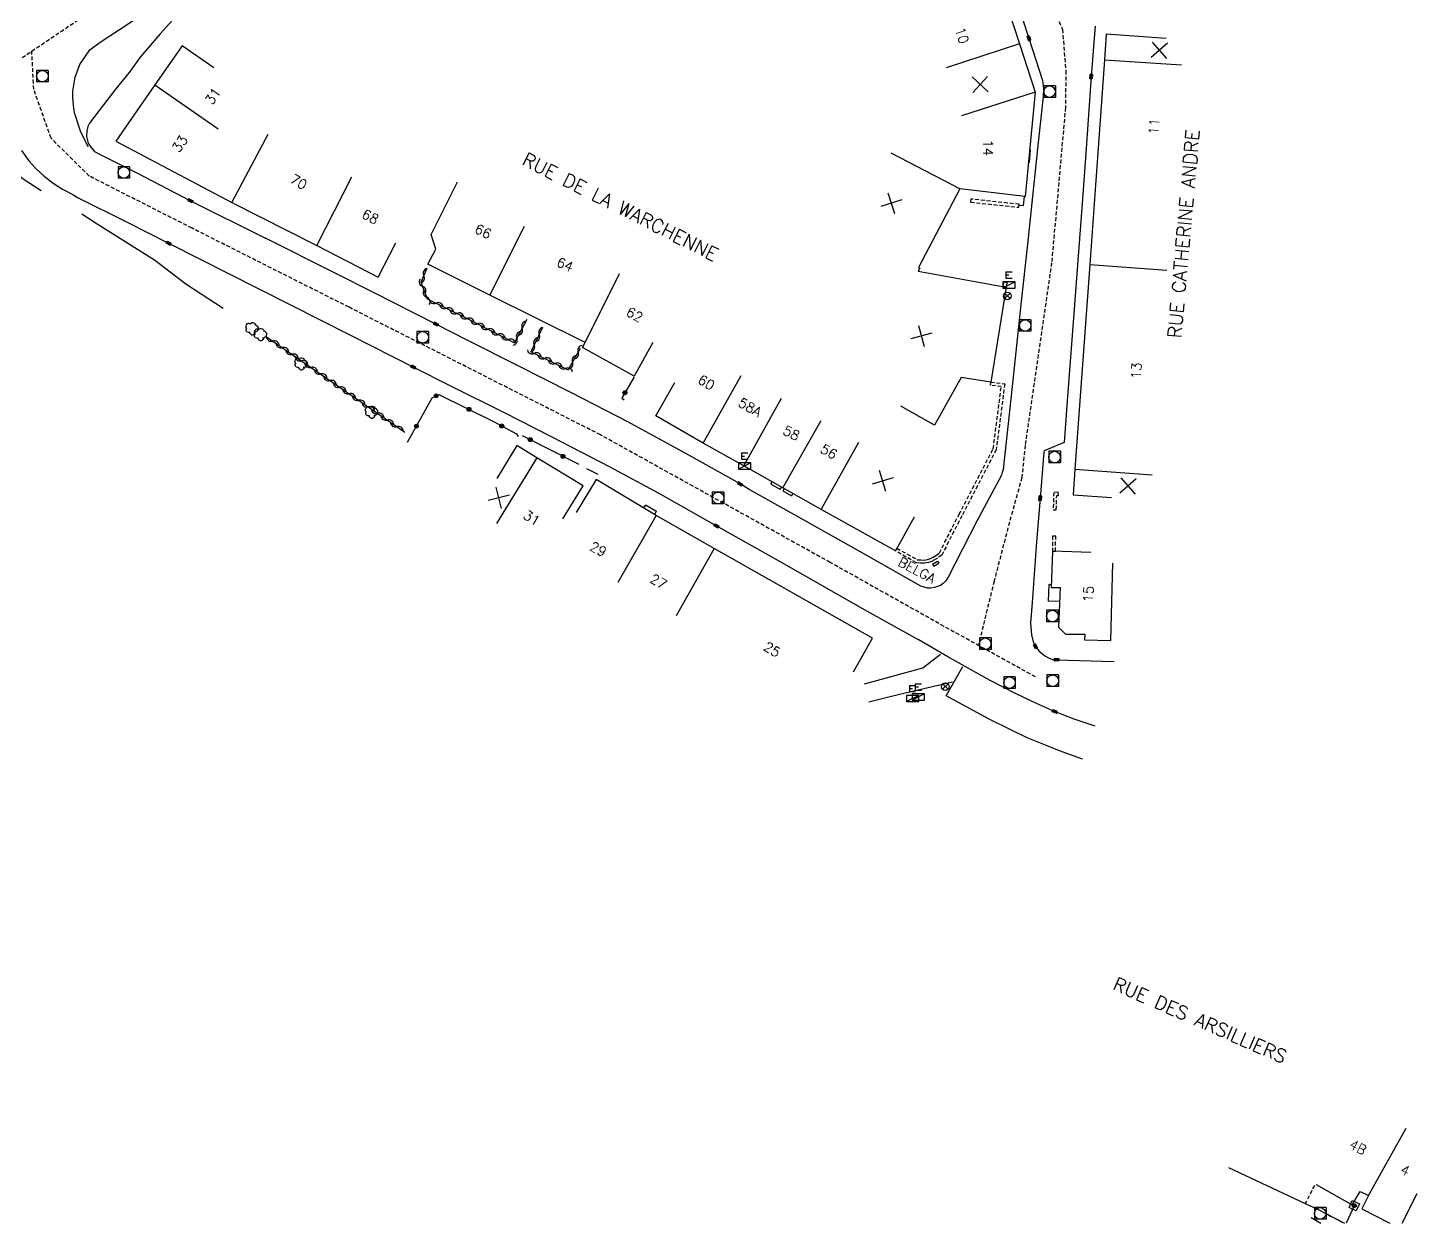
# Model space of a CAD drawing. Header units: millimetres. Extents: x 267288 to 267989, y 125000 to 125364.
# Drawn here: x 267606.5 to 267786.3, y 125000 to 125154.7 of the extents above; entities that cross this region are included whole.
import ezdxf
from ezdxf.enums import TextEntityAlignment as Align

# ---------------------------------------------------------------- set-up
doc = ezdxf.new("R2010")
doc.units = ezdxf.units.MM
doc.linetypes.add('DASHED', pattern=[0.75, 0.5, -0.25])
doc.layers.get('0').update_dxf_attribs({"linetype": 'CONTINUOUS'})
for name, color, linetype in [('W0001', 6, 'DASHED'), ('W0008', 7, 'CONTINUOUS'), ('W0100', 7, 'CONTINUOUS'), ('W0105', 7, 'CONTINUOUS'), ('W0112', 1, 'DASHED'), ('W0300', 7, 'CONTINUOUS'), ('W0302', 3, 'CONTINUOUS'), ('W0310', 3, 'CONTINUOUS'), ('W0322', 7, 'CONTINUOUS'), ('W0400', 7, 'CONTINUOUS'), ('W0420', 7, 'CONTINUOUS'), ('W0430', 7, 'CONTINUOUS'), ('W0469', 7, 'CONTINUOUS'), ('W0984', 7, 'CONTINUOUS'), ('W0989', 7, 'CONTINUOUS'), ('W0991', 7, 'CONTINUOUS'), ('W1102', 7, 'CONTINUOUS')]:
    doc.layers.add(name, color=color, linetype=linetype)
doc.styles.get("Standard").update_dxf_attribs({"font": 'romans.shx', "width": 0.85})

# ---------------------------------------------------------------- blocks, each defined once
blk = doc.blocks.new('T420')
for p, q in [((0.75, 0.75), (-0.75, 0.75)), ((-0.75, 0.75), (-0.75, -0.75)), ((0.75, 0.75), (0.75, -0.75)), ((0.75, -0.75), (-0.75, -0.75))]:
    blk.add_line(p, q)
blk.add_ellipse((0, 0), major_axis=(-0.53, 0.53), ratio=1, start_param=3.926991, end_param=10.210176)
blk = doc.blocks.new('t112o')
at = {"color": 0, "linetype": 'Continuous'}
for p, q in [((-0.5, 0.5), (0.5, 0.5)), ((-0.5, -0.5), (-0.5, 0.5)), ((0.5, 0.5), (0.5, -0.5)), ((0.5, -0.5), (-0.5, -0.5))]:
    blk.add_line(p, q, dxfattribs=at)
blk = doc.blocks.new('t322o')
at = {"color": 0, "linetype": 'Continuous'}
for radius in [0.25, 0.15]:
    blk.add_circle((0, 0), radius, dxfattribs=at)
blk = doc.blocks.new('T400')
for p, q in [((-0.15, 0.3), (0.15, 0.3)), ((-0.15, -0.25), (-0.15, 0.3)), ((-0.15, 0.15), (0.15, 0.15)), ((-0.15, 0), (0.15, 0)), ((0.15, 0.3), (0.15, -0.25)), ((-0.15, -0.15), (0.15, -0.15)), ((-0.15, -0.25), (-0.15, -0.3)), ((-0.15, -0.3), (0.15, -0.3)), ((0.15, -0.3), (0.15, -0.25))]:
    blk.add_line(p, q)
blk = doc.blocks.new('T300')
for p, q in [((-0.8, 0.51), (-0.86, 0.34)), ((-0.86, 0.34), (-0.86, 0.17)), ((-0.86, 0.17), (-0.74, 0.06)), ((-0.69, 0.63), (-0.8, 0.51)), ((-0.8, -0.06), (-0.74, 0.06)), ((-0.74, 0.06), (-0.69, 0.11)), ((-0.57, 0.69), (-0.69, 0.63)), ((-0.46, 0.69), (-0.57, 0.69)), ((-0.29, 0.63), (-0.46, 0.69)), ((-0.29, 0.63), (-0.17, 0.74)), ((-0.23, 0.57), (-0.29, 0.63)), ((-0.17, 0.74), (-0.06, 0.8)), ((-0.06, 0.8), (0.06, 0.8)), ((0.06, 0.8), (0.23, 0.74)), ((0.23, 0.74), (0.34, 0.63)), ((0.34, 0.63), (0.4, 0.51)), ((0.46, 0.46), (0.34, 0.46)), ((0.4, 0.51), (0.4, 0.46)), ((0.57, 0.4), (0.46, 0.46)), ((0.57, 0.4), (0.69, 0.29)), ((0.69, 0.29), (0.74, 0.17)), ((0.74, 0.06), (0.69, -0.17)), ((0.74, 0.17), (0.74, 0.06)), ((-0.8, -0.17), (-0.8, -0.06)), ((-0.8, -0.23), (-0.8, -0.17)), ((-0.74, -0.34), (-0.8, -0.23)), ((-0.69, -0.4), (-0.74, -0.34)), ((-0.51, -0.46), (-0.69, -0.4)), ((-0.4, -0.46), (-0.51, -0.46)), ((-0.4, -0.46), (-0.34, -0.46)), ((-0.34, -0.46), (-0.34, -0.4)), ((-0.34, -0.51), (-0.34, -0.46)), ((-0.29, -0.63), (-0.34, -0.51)), ((-0.17, -0.74), (-0.29, -0.63)), ((-0.06, -0.8), (-0.17, -0.74)), ((0.06, -0.8), (-0.06, -0.8)), ((0.17, -0.74), (0.06, -0.8)), ((0.23, -0.69), (0.17, -0.74)), ((0.29, -0.46), (0.23, -0.46)), ((0.29, -0.63), (0.23, -0.69)), ((0.46, -0.4), (0.29, -0.46)), ((0.34, -0.51), (0.29, -0.63)), ((0.34, -0.51), (0.34, -0.46)), ((0.57, -0.34), (0.46, -0.4)), ((0.63, -0.29), (0.57, -0.34)), ((0.69, -0.17), (0.63, -0.29))]:
    blk.add_line(p, q)
blk = doc.blocks.new('t991o')
at = {"color": 0, "linetype": 'Continuous'}
for p, q in [((-1, 1), (1, -1)), ((-1, -1), (1, 1))]:
    blk.add_line(p, q, dxfattribs=at)
blk = doc.blocks.new('T469')
at = {"color": 0, "linetype": 'Continuous', "flags": 128}
for points in [[(-0.35, 0.35), (0.35, -0.35)], [(-0.35, -0.35), (0.35, 0.35)]]:
    blk.add_lwpolyline(points, dxfattribs=at)
at = {"color": 0, "linetype": 'Continuous'}
blk.add_circle((0, 0), 0.5, dxfattribs=at)
blk = doc.blocks.new('t430')
at = {"flags": 128}
for points in [[(-0.4, 2.1), (0.4, 2.1)], [(-0.4, 2.1), (-0.4, 1.3)], [(0.8, 0.8), (-0.8, 0.8)], [(-0.8, 0.8), (-0.8, 0)], [(0.8, 0.8), (-0.8, 0)], [(-0.8, 0), (0.8, 0)], [(-0.4, 1.7), (0, 1.7)], [(-0.4, 1.3), (0.4, 1.3)], [(0.8, 0), (0.8, 0.8)]]:
    blk.add_lwpolyline(points, dxfattribs=at)
blk = doc.blocks.new('t310o')
at = {"color": 0, "linetype": 'Continuous'}
for centre, start, end in [((-0.5, 0.38), 216.8699, 323.1304), ((0.5, -0.37), 36.8699, 143.1303)]:
    blk.add_arc(centre, 0.625, start, end, dxfattribs=at)

msp = doc.modelspace()

# ---------------------------------------------------------------- linework, layer by layer
at = {"layer": 'W0001'}
for points in [[(267595.28, 125144.43), (267600.8, 125147.45), (267613.35, 125155.92), (267627.34, 125166.16), (267642.49, 125177.99), (267656.24, 125188.74), (267667.32, 125195.87), (267679.43, 125200.19), (267695.7, 125203.08), (267706.57, 125205.26), (267725.06, 125209.07), (267736.22, 125211.04), (267746.27, 125208.58), (267752.5, 125207.37), (267758.35, 125205.72), (267768.68, 125201.93)], [(267725.06, 125209.07), (267724.84, 125191.2), (267727.33, 125185.63), (267734.04, 125170.06), (267740.4, 125154.46), (267740.85, 125149.11), (267740.79, 125144.35), (267739.01, 125124.26), (267735.58, 125100.64), (267735.15, 125096.46), (267733.55, 125090.71), (267731.56, 125083.07), (267729.53, 125074.76)], [(267736.91, 125070.68), (267725.08, 125077.22), (267710.34, 125085.49), (267680.63, 125101.99), (267648.08, 125118.51), (267627.76, 125128.74), (267614.44, 125135.49), (267609.51, 125140.38), (267607.28, 125146.72), (267607.02, 125151.65)]]:
    msp.add_lwpolyline(points, dxfattribs=at)
at = {"layer": 'W0008'}
for points in [[(267614.32, 125139.26), (267613.32, 125141.28), (267612.58, 125143.53), (267612.44, 125144.21), (267612.31, 125145.63), (267612.35, 125146.46), (267612.63, 125148.29), (267613.25, 125149.91), (267614.51, 125151.8), (267615.87, 125152.82), (267618.36, 125154.46), (267623.78, 125158.01), (267627.1, 125160.42), (267632.84, 125164.66), (267635.42, 125166.79), (267635.58, 125166.6)], [(267734.35, 125158.65), (267736.06, 125153.32), (267737.83, 125147.86), (267737.94, 125146.81), (267737.9, 125145.8), (267737.13, 125138.62), (267735.88, 125126.67), (267735.04, 125118.88), (267733.89, 125108.26), (267732.72, 125097.5), (267732.62, 125097.15), (267732.5, 125096.79), (267729.31, 125090.84), (267725.6, 125083.59), (267725.33, 125083.12), (267724.99, 125082.75), (267724.62, 125082.51), (267724.24, 125082.36), (267723.84, 125082.25), (267723.36, 125082.16), (267722.96, 125082.16), (267722.52, 125082.29), (267722.08, 125082.44), (267714.79, 125086.57), (267707.18, 125090.84), (267699.88, 125094.94), (267698.68, 125095.66), (267692.07, 125099.37), (267684.16, 125103.69), (267676.77, 125107.48), (267669.88, 125110.99), (267663.47, 125114.23), (267659.32, 125116.33), (267651.32, 125120.39), (267646.2, 125122.97), (267637.25, 125127.47)], [(267626.41, 125156.96), (267623.64, 125153.89), (267621.04, 125150.85), (267619.62, 125148.89), (267617.91, 125146.75), (267615.87, 125144.15), (267614.47, 125142.31), (267614.28, 125141.9), (267614.13, 125141.29), (267614.09, 125140.6), (267614.3, 125139.76), (267614.64, 125139.22), (267615.15, 125138.68), (267615.87, 125138.26), (267620.51, 125135.94), (267627.56, 125132.29), (267637.25, 125127.47)], [(267626.41, 125156.96), (267623.64, 125153.89), (267621.04, 125150.85), (267619.62, 125148.89), (267617.91, 125146.75), (267615.87, 125144.15), (267614.47, 125142.31), (267614.28, 125141.9), (267614.13, 125141.29), (267614.09, 125140.6), (267614.3, 125139.76), (267614.64, 125139.22), (267615.15, 125138.68), (267615.87, 125138.26), (267620.51, 125135.94)], [(267744.66, 125154.87), (267744.6, 125154.39), (267744.12, 125148.36), (267743.47, 125139.07), (267742.97, 125131.95), (267741.85, 125117.13), (267741, 125106.39), (267740.62, 125101.02), (267738.03, 125099.92), (267738.01, 125099.77), (267737.52, 125093.81), (267737.05, 125088.14), (267736.47, 125080.3), (267736.28, 125077.62), (267736.39, 125076.13), (267736.61, 125075.23), (267736.91, 125074.63), (267737.38, 125074.03), (267738.13, 125073.43), (267738.7, 125073.12), (267739.26, 125072.91), (267739.63, 125072.9), (267747.12, 125072.68)], [(267605.68, 125138.78), (267606.65, 125137.45), (267607.58, 125136.43), (267608.6, 125135.46), (267609.79, 125134.58), (267610.98, 125133.81), (267612.34, 125133.08), (267612.94, 125132.71), (267619.37, 125129.5), (267624.73, 125126.81), (267636.57, 125120.81), (267648.26, 125114.9), (267656.4, 125110.77), (267661.21, 125108.34), (267668.22, 125104.86), (267674.22, 125101.8), (267681.83, 125097.87), (267688.09, 125094.51), (267695.63, 125090.23), (267703.71, 125085.69), (267715.14, 125079.2), (267721.72, 125075.52)], [(267744.64, 125064.31), (267741.94, 125065.2), (267739.4, 125066.21), (267737.07, 125067.23), (267734.4, 125068.49), (267731.06, 125070.2), (267725.59, 125073.29), (267721.72, 125075.52)], [(267714.77, 125069.77), (267722.33, 125071.87), (267724.62, 125073.63)], [(267742.99, 125060.05), (267740.03, 125061.13), (267738.21, 125061.85), (267735.86, 125062.81), (267733.72, 125063.83), (267730.91, 125065.23), (267725.34, 125068.23), (267727.5, 125072.01)], [(267726.17, 125070.01), (267719.3, 125068.41), (267715.35, 125067.42)], [(267761.89, 125007.21), (267771.84, 125002.54), (267772.67, 125002.14), (267773.42, 125001.81), (267776.89, 125000)], [(267772.59, 125000.74), (267773.83, 125000)]]:
    msp.add_lwpolyline(points, dxfattribs=at)
at = {"layer": 'W0100'}
for p, q in [((267723.59, 125085.26), (267724.25, 125085.65)), ((267724.25, 125085.65), (267724.42, 125085.39))]:
    msp.add_line(p, q, dxfattribs=at)
for points in [[(267726.34, 125162.63), (267731.1, 125164.17), (267732.85, 125158.73), (267734.84, 125152.59), (267736.86, 125146.34), (267735.58, 125132.84), (267727.11, 125133.82), (267721.79, 125123.65), (267721.95, 125123.57), (267721.74, 125123.18), (267733.12, 125121.12), (267731.13, 125108.81), (267727.31, 125109.4), (267723.83, 125103.24), (267719.47, 125105.7)], [(267753.82, 125153.29), (267746.06, 125153.86), (267745.84, 125150.53), (267744.69, 125134.3), (267743.94, 125124.05), (267742.02, 125097.55), (267741.78, 125094.25), (267746.77, 125093.89)], [(267630.58, 125149.5), (267626.47, 125152.35), (267622.96, 125147.3), (267617.9, 125140.01), (267632.92, 125132.07), (267643.91, 125126.49), (267651.85, 125122.39), (267654.14, 125126.84)], [(267687.4, 125113.96), (267684.97, 125109.59), (267678.3, 125113.3), (267678.62, 125113.93), (267666.32, 125120.07), (267658.29, 125124.07), (267659.3, 125126.01), (267658.7, 125127.92), (267662.11, 125134.73)], [(267721.22, 125091.35), (267718.78, 125086.99), (267709.19, 125092.34), (267704.24, 125095.16), (267699.16, 125098), (267693.93, 125100.94), (267687.77, 125104.45), (267690.25, 125108.79)], [(267675.76, 125091.12), (267678.37, 125095.39), (267672.39, 125099.04), (267669.78, 125100.62), (267667.19, 125096.34)], [(267713.36, 125071.34), (267715.83, 125075.68), (267695.35, 125087.3), (267687.81, 125091.58), (267680.06, 125096.24), (267677.49, 125091.95)], [(267744.09, 125086.79), (267739.1, 125086.94), (267738.96, 125082.27), (267740.11, 125082.27), (267739.91, 125077.1), (267740.8, 125076.23), (267743.31, 125076.2), (267743.28, 125075.48), (267746.69, 125075.4)], [(267723.59, 125085.26), (267723.76, 125085), (267724.42, 125085.39)], [(267773.24, 125004.99), (267773.24, 125004.99), (267777.9, 125002.36), (267778.93, 125004.11), (267780.01, 125003.57), (267779.14, 125001.85), (267782.8, 125000)], [(267784.39, 125000), (267786.32, 125003.83)]]:
    msp.add_lwpolyline(points, dxfattribs=at)
at = {"layer": 'W0105'}
for p, q in [((267736.25, 125138.86), (267736.12, 125137.23)), ((267736.15, 125138.87), (267736.25, 125138.86)), ((267736, 125137.24), (267736.12, 125137.23)), ((267735.45, 125132.85), (267735.34, 125131.67)), ((267734.81, 125131.72), (267735.34, 125131.67)), ((267702.68, 125095.68), (267702.83, 125095.95)), ((267703.93, 125095.01), (267704.07, 125095.26)), ((267704.39, 125095.07), (267704.21, 125094.77)), ((267704.21, 125094.77), (267705.33, 125094.11)), ((267686.41, 125092.88), (267686.2, 125092.55)), ((267705.52, 125094.43), (267705.33, 125094.11)), ((267687.81, 125092.07), (267687.6, 125091.71)), ((267738.64, 125082.62), (267738.57, 125080.47)), ((267738.97, 125082.61), (267738.64, 125082.62)), ((267740.04, 125080.42), (267738.57, 125080.47))]:
    msp.add_line(p, q, dxfattribs=at)
for points in [[(267702.68, 125095.68), (267702.69, 125095.65), (267702.73, 125095.6), (267703.81, 125094.97), (267703.86, 125094.97), (267703.93, 125095.01)], [(267686.41, 125092.88), (267686.48, 125092.9), (267686.54, 125092.9), (267687.77, 125092.18), (267687.81, 125092.12), (267687.81, 125092.07)]]:
    msp.add_lwpolyline(points, dxfattribs=at)
at = {"layer": 'W0112'}
for p, q in [((267728.52, 125132.11), (267734.78, 125131.44)), ((267734.78, 125131.44), (267734.82, 125131.83)), ((267733.24, 125121.73), (267733.12, 125121.12)), ((267733.12, 125121.12), (267732.73, 125121.19)), ((267739.28, 125094.56), (267739.21, 125092.31)), ((267739.87, 125094.57), (267739.28, 125094.56)), ((267739.14, 125088.9), (267739.1, 125086.95)), ((267721.5, 125085.46), (267718.78, 125086.99)), ((267739.1, 125086.95), (267739.5, 125086.94)), ((267773.42, 125001.81), (267776.89, 125000))]:
    msp.add_line(p, q, dxfattribs=at)
for points in [[(267734.82, 125131.83), (267728.56, 125132.51), (267728.52, 125132.11)], [(267732.73, 125121.19), (267732.84, 125121.8), (267733.24, 125121.73)], [(267718.78, 125086.99), (267718.98, 125087.33), (267721.62, 125085.85), (267722.06, 125085.81), (267722.51, 125085.8), (267722.96, 125085.88), (267723.32, 125085.99), (267723.67, 125086.17), (267724.03, 125086.39), (267724.48, 125086.72), (267727.03, 125091.71), (267731.45, 125100.21), (267732.49, 125108.26)], [(267731.12, 125108.81), (267732.94, 125108.61), (267731.83, 125100.09), (267727.39, 125091.53), (267724.79, 125086.45), (267724.25, 125086.06), (267723.87, 125085.82), (267723.47, 125085.62), (267723.06, 125085.49), (267722.54, 125085.4), (267722.04, 125085.41), (267721.5, 125085.46)], [(267732.49, 125108.26), (267731.08, 125108.42), (267731.12, 125108.81)], [(267739.67, 125094.17), (267739.88, 125094.17), (267739.87, 125094.57)], [(267739.21, 125092.31), (267739.61, 125092.3), (267739.67, 125094.17)], [(267739.5, 125086.94), (267739.54, 125088.89), (267739.14, 125088.9)], [(267773.01, 125004.88), (267771.84, 125002.54), (267772.67, 125002.14)]]:
    msp.add_lwpolyline(points, dxfattribs=at)
at = {"layer": 'W0302'}
for points in [[(267608.24, 125133.57), (267605.9, 125135.1), (267600.03, 125139.95)], [(267631.8, 125118.36), (267626.94, 125121.48), (267622.92, 125124.6), (267615.48, 125129.26), (267613.49, 125130.55)]]:
    msp.add_lwpolyline(points, dxfattribs=at)
at = {"layer": 'W0310'}
for points in [[(267658.15, 125123.51), (267657.38, 125121.77), (267658.19, 125119.6), (267663.04, 125117.21), (267669.49, 125113.92), (267671.12, 125116.99)], [(267637.39, 125114.7), (267644.73, 125109.64), (267655.3, 125102.34)], [(267673.13, 125115.89), (267671.6, 125112.76), (267676.45, 125110.42), (267678.03, 125113.21)]]:
    msp.add_lwpolyline(points, dxfattribs=at)
at = {"layer": 'W0322'}
for p, q in [((267677.88, 125098.15), (267670.53, 125101.88)), ((267680.3, 125096.89), (267678.85, 125097.61)), ((267778.17, 125002.26), (267777.14, 125000))]:
    msp.add_line(p, q, dxfattribs=at)
for points in [[(267684.96, 125109.51), (267683.37, 125106.74), (267683.7, 125106.52)], [(267655.66, 125101.06), (267658.84, 125106.77), (267659.71, 125107.24), (267666.76, 125103.73), (267669.73, 125102.12), (267669.95, 125101.8)]]:
    msp.add_lwpolyline(points, dxfattribs=at)
at = {"layer": 'W1102'}
for p, q in [((267734.84, 125152.59), (267725.34, 125149.5)), ((267745.84, 125150.53), (267755.82, 125149.87)), ((267622.96, 125147.3), (267631.16, 125141.59)), ((267736.86, 125146.34), (267727.34, 125143.28)), ((267632.92, 125132.07), (267637.6, 125140.92)), ((267727.11, 125133.82), (267718.25, 125138.46)), ((267643.91, 125126.49), (267648.45, 125135.4)), ((267666.32, 125120.07), (267670.78, 125129.01)), ((267743.94, 125124.05), (267753.91, 125123.32)), ((267678.62, 125113.93), (267683.08, 125122.88)), ((267693.93, 125100.94), (267698.83, 125109.66)), ((267699.16, 125098), (267704.04, 125106.73)), ((267704.24, 125095.16), (267709.19, 125103.85)), ((267709.19, 125092.34), (267714.07, 125101.07)), ((267672.39, 125099.04), (267667.17, 125090.51)), ((267742.02, 125097.55), (267752, 125096.82)), ((267687.81, 125091.58), (267682.88, 125082.88)), ((267695.35, 125087.3), (267690.42, 125078.6)), ((267746.69, 125075.4), (267746.94, 125085.4)), ((267780.01, 125003.57), (267784.9, 125012.31))]:
    msp.add_line(p, q, dxfattribs=at)

# ---------------------------------------------------------------- block references
at = {"layer": 'W0112', "rotation": 245.4618835903201}
msp.add_blockref('t112o', (267778.17, 125002.26), dxfattribs=at)
at = {"layer": 'W0300'}
for p in [(267635.56, 125115.72), (267636.65, 125114.97), (267641.92, 125111.18), (267651.04, 125104.93)]:
    msp.add_blockref('T300', p, dxfattribs=at)
at = {"layer": 'W0310'}
for p, rotation in [((267657.75, 125122.6), 246.1689783692124), ((267657.59, 125121.21), 290.2810575178384), ((267658.11, 125119.81), 290.2810575178384), ((267659.34, 125119.04), 333.8516128900131), ((267660.68, 125118.38), 333.8516128900131), ((267662.03, 125117.71), 333.8516128900131), ((267663.37, 125117.05), 332.9321327141371), ((267664.71, 125116.37), 332.9321327141371), ((267666.04, 125115.68), 332.9321327141371), ((267670.49, 125115.8), 61.9362548397876), ((267638.21, 125114.13), 325.4256155590046), ((267667.38, 125115), 332.9321327141371), ((267668.72, 125114.32), 332.9321327141371), ((267669.79, 125114.48), 61.9362548397876), ((267672.03, 125113.65), 243.8613976286499), ((267672.69, 125114.99), 243.8613976286499), ((267639.45, 125113.28), 325.4256155590046), ((267640.68, 125112.43), 325.4256155590046), ((267672.06, 125112.54), 334.1860813215138), ((267673.41, 125111.89), 334.1860813215138), ((267677.74, 125112.7), 60.50523653139695), ((267641.92, 125111.58), 325.4256155590046), ((267643.15, 125110.73), 325.4256155590046), ((267644.39, 125109.88), 325.4256155590046), ((267674.76, 125111.23), 334.1860813215138), ((267676.11, 125110.58), 334.1860813215138), ((267677, 125111.4), 60.50523653139695), ((267645.62, 125109.02), 325.3753639937285), ((267646.85, 125108.17), 325.3753639937285), ((267648.09, 125107.32), 325.3753639937285), ((267649.32, 125106.47), 325.3753639937285), ((267650.56, 125105.61), 325.3753639937285), ((267651.79, 125104.76), 325.3753639937285), ((267653.03, 125103.91), 325.3753639937285), ((267654.26, 125103.06), 325.3753639937285)]:
    msp.add_blockref('t310o', p, dxfattribs=dict(at, rotation=rotation))
at = {"layer": 'W0322'}
for p, rotation in [((267659.36, 125107.05), 27.94259991708463), ((267683.78, 125107.45), 240.0902157425919), ((267663.6, 125105.3), 333.5813531938184), ((267656.81, 125103.13), 60.89525154977287), ((267667.84, 125103.15), 331.4963688987642), ((267671.53, 125101.38), 153.0370181462095), ((267675.76, 125099.22), 153.0370181462095), ((267778.17, 125002.26), 245.4618835903201)]:
    msp.add_blockref('t322o', p, dxfattribs=dict(at, rotation=rotation))
at = {"layer": 'W0400'}
for p, rotation in [((267736.06, 125153.32), 17.86770629882809), ((267744.12, 125148.36), 175.4146423308721), ((267627.56, 125132.29), 242.6515808122234), ((267624.73, 125126.81), 63.31906127929687), ((267659.32, 125116.33), 243.1421203613281), ((267656.4, 125110.77), 63.07254028320315), ((267698.68, 125095.66), 239.2808532714843), ((267737.52, 125093.81), 175.300598143111), ((267695.63, 125090.23), 60.42550659179677), ((267736.91, 125074.63), 206.4427185083642), ((267739.63, 125072.9), 269.0147399894328), ((267739.4, 125066.21), 68.22489929123095)]:
    msp.add_blockref('T400', p, dxfattribs=dict(at, rotation=rotation))
at = {"layer": 'W0420'}
for p in [(267608.39, 125148.41), (267738.74, 125146.41), (267618.93, 125135.95), (267735.58, 125116.15), (267657.61, 125114.62), (267739.39, 125099.12), (267695.84, 125093.83), (267739.11, 125078.56), (267730.42, 125074.97), (267733.56, 125069.94), (267739.15, 125070.19), (267773.77, 125001.26)]:
    msp.add_blockref('T420', p, dxfattribs=at)
at = {"layer": 'W0430'}
for p in [(267733.48, 125120.99), (267699.28, 125097.56), (267721.01, 125067.49), (267721.76, 125067.68)]:
    msp.add_blockref('t430', p, dxfattribs=at)
at = {"layer": 'W0469'}
for p in [(267733.28, 125119.98), (267725.25, 125069.43)]:
    msp.add_blockref('T469', p, dxfattribs=at)
at = {"layer": 'W0991'}
for p, rotation in [((267752.94, 125151.74), 266.2335225492737), ((267729.76, 125147.35), 272.1504405502653), ((267718.25, 125131.98), 242.3707057799514), ((267722.15, 125114.79), 240.5160339615647), ((267717.15, 125096.02), 152.1095975817314), ((267748.89, 125095.39), 265.7936582315203), ((267667.47, 125093.84), 148.9158514337271)]:
    msp.add_blockref('t991o', p, dxfattribs=dict(at, rotation=rotation))

# ---------------------------------------------------------------- texts
at = {"layer": 'W0984'}
msp.add_text('BELGA', height=1.25, rotation=332.1076, dxfattribs=at).set_placement((267721.58, 125084.5), align=Align.MIDDLE)
at = {"layer": 'W0989'}
for s, rotation, p in [('RUE CATHERINE ANDRE', 84.9221, (267756.1, 125128.02)), ('RUE DE LA WARCHENNE', 333.0966, (267683.18, 125131.5)), ('RUE DES ARSILLIERS', 336.3653, (267758.21, 125026.26))]:
    msp.add_text(s, height=1.75, rotation=rotation, dxfattribs=at).set_placement(p, align=Align.MIDDLE)
at = {"layer": 'W0991'}
for s, rotation, p in [('10', 288.0098, (267727.41, 125153.68)), ('31', 55.1478, (267630.46, 125145.83)), ('11', 85.9398, (267752.25, 125141.92)), ('33', 55.223, (267626.18, 125139.66)), ('14', 270.0106, (267730.78, 125139.15)), ('70', 329.1843, (267641.56, 125134.73)), ('68', 332.7532, (267650.84, 125130.23)), ('66', 333.4688, (267665.43, 125128.33)), ('64', 337.0989, (267676.04, 125124.04)), ('62', 330.9085, (267685.04, 125117.56)), ('13', 85.8656, (267749.96, 125110.29)), ('60', 330.2843, (267694.32, 125108.78)), ('58A', 330.6658, (267699.97, 125105.57)), ('58', 333.6903, (267705.33, 125102.24)), ('56', 330.3247, (267710.18, 125099.83)), ('31', 328.5339, (267671.73, 125091.24)), ('29', 331.6119, (267680.33, 125087.21)), ('27', 330.4364, (267688.13, 125083.02)), ('15', 86.9731, (267743.76, 125081.4)), ('25', 328.2091, (267702.84, 125074.23)), ('4B', 332.8016, (267778.65, 125009.84)), ('4', 333.24, (267784.76, 125006.85))]:
    msp.add_text(s, height=1.25, rotation=rotation, dxfattribs=at).set_placement(p, align=Align.MIDDLE)

doc.saveas('drawing.dxf')
